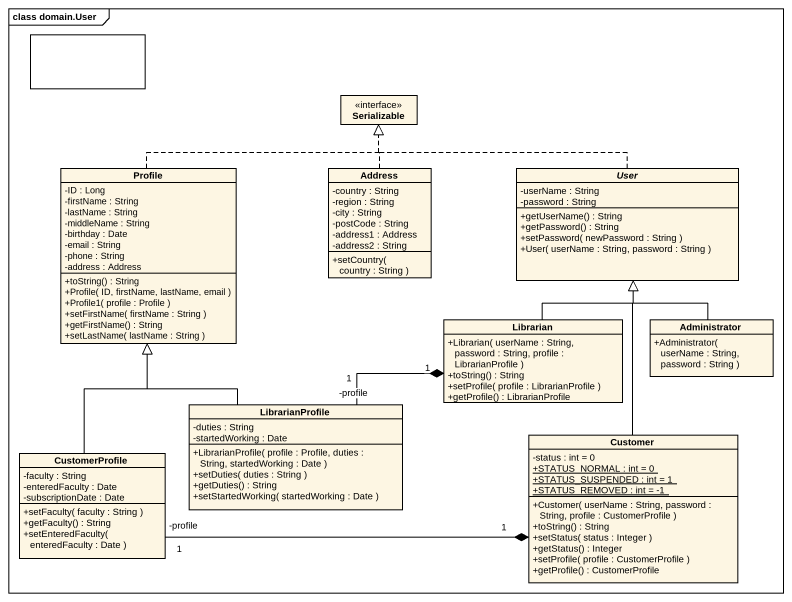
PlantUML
@startuml
mainframe class domain.User
allowmixing
hide circle
hide empty members
skinparam classAttributeIconSize 0
rectangle " " as rectangle1
interface Serializable
class Profile {
  -ID : Long
  -firstName : String
  -lastName : String
  -middleName : String
  -birthday : Date
  -email : String
  -phone : String
  -address : Address
  +toString() : String
  +Profile( ID, firstName, lastName, email )
  +Profile1( profile : Profile )
  +setFirstName( firstName : String )
  +getFirstName() : String
  +setLastName( lastName : String )
}
class Address {
  -country : String
  -region : String
  -city : String
  -postCode : String
  -address1 : Address
  -address2 : String
  +setCountry( country : String )
}
abstract class User {
  -userName : String
  -password : String
  +getUserName() : String
  +getPassword() : String
  +setPassword( newPassword : String )
  +User( userName : String, password : String )
}
class Librarian {
  +Librarian( userName : String, password : String, profile : LibrarianProfile )
  +toString() : String
  +setProfile( profile : LibrarianProfile )
  +getProfile() : LibrarianProfile
}
class Administrator {
  +Administrator( userName : String, password : String )
}
class LibrarianProfile {
  -duties : String
  -startedWorking : Date
  +LibrarianProfile( profile : Profile, duties : String, startedWorking : Date )
  +setDuties( duties : String )
  +getDuties() : String
  +setStartedWorking( startedWorking : Date )
}
class Customer {
  -status : int = 0
  {static} +STATUS_NORMAL : int = 0
  {static} +STATUS_SUSPENDED : int = 1
  {static} +STATUS_REMOVED : int = -1
  +Customer( userName : String, password : String, profile : CustomerProfile )
  +toString() : String
  +setStatus( status : Integer )
  +getStatus() : Integer
  +setProfile( profile : CustomerProfile )
  +getProfile() : CustomerProfile
}
class CustomerProfile {
  -faculty : String
  -enteredFaculty : Date
  -subscriptionDate : Date
  +setFaculty( faculty : String )
  +getFaculty() : String
  +setEnteredFaculty( enteredFaculty : Date )
}
Profile .up.|> Serializable
Address .up.|> Serializable
User .left.|> Serializable
Librarian -up-|> User
Administrator -up-|> User
LibrarianProfile -up-|> Profile
LibrarianProfile "-profile\n1" -right-* "1" Librarian
Customer -up-|> User
CustomerProfile -up-|> Profile
CustomerProfile "-profile\n1" -right-* "1" Customer
@enduml
